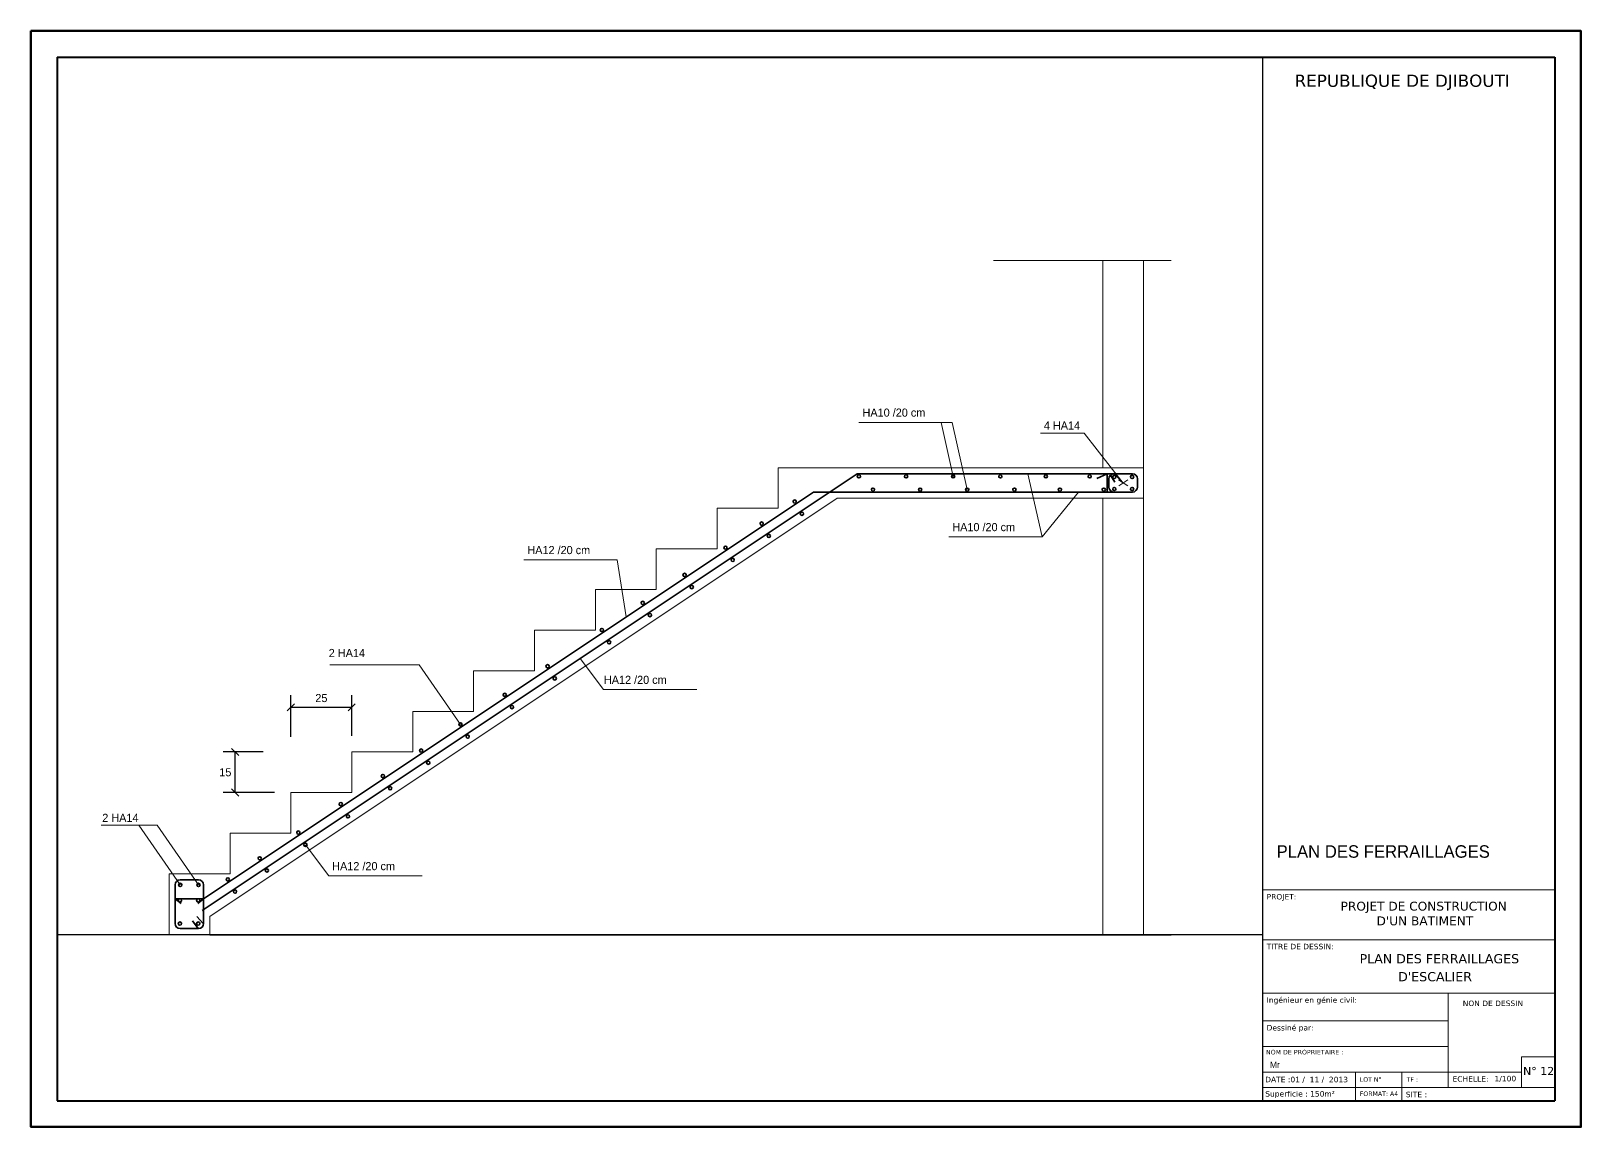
# Model space of a CAD drawing. Extents: x -110 to 3211, y -163 to 893.
# Drawn here: x 122.94 to 137.79, y -28.95 to -18.45 of the extents above; entities that cross this region are included whole.
import ezdxf

# ---------------------------------------------------------------- set-up
doc = ezdxf.new("R2010")
doc.units = 0
doc.header["$LTSCALE"] = 0.8
doc.header["$MEASUREMENT"] = 0
doc.layers.get('0').update_dxf_attribs({"color": 5, "linetype": 'CONTINUOUS'})
doc.layers.add('COMBLDG', color=7, linetype='CONTINUOUS')
doc.layers.add('Cotation', color=11, linetype='CONTINUOUS')
for name, color, linetype, lineweight in [('DET -FER', 7, 'CONTINUOUS', 13), ('DETAIL', 1, 'CONTINUOUS', 35), ('Layer1', 3, 'CONTINUOUS', 15)]:
    doc.layers.add(name, color=color, linetype=linetype, lineweight=lineweight)
doc.styles.add('style1', font='FTLTLT.TTF', dxfattribs={"width": 0.8, "height": 30})

# ---------------------------------------------------------------- blocks, each defined once
blk = doc.blocks.new('_OBLIQUE')
at = {"color": 0, "linetype": 'ByBlock'}
blk.add_line((-0.5, -0.5), (0.5, 0.5), dxfattribs=at)

msp = doc.modelspace()

# ---------------------------------------------------------------- linework, layer by layer
at = {"color": 5, "lineweight": 40}
for p, q in [((123.193, -18.704), (137.543, -18.704)), ((123.193, -18.704), (123.193, -28.704)), ((137.543, -18.704), (137.543, -28.704)), ((123.193, -28.704), (137.543, -28.704))]:
    msp.add_line(p, q, dxfattribs=at)
at = {"color": 5, "lineweight": 100}
msp.add_lwpolyline([(122.943, -18.454), (137.793, -18.454), (137.793, -28.954), (122.943, -28.954)], close=True, dxfattribs=at)
at = {"layer": 'COMBLDG', "color": 7, "lineweight": 30}
msp.add_line((134.744, -28.704), (134.744, -18.704), dxfattribs=at)
at = {"layer": 'COMBLDG', "color": 7, "lineweight": 9}
for p, q in [((134.744, -26.683, 0.088), (137.543, -26.683, -0.282)), ((134.744, -27.16, 0.088), (137.543, -27.16, -0.282)), ((134.744, -27.673, 0.088), (137.543, -27.673, -0.282)), ((136.522, -27.673, -0.147), (136.522, -28.577, -0.266)), ((134.744, -27.938, 0), (136.522, -27.938, -0.235)), ((134.744, -28.182, 0.088), (136.522, -28.182, -0.147)), ((137.224, -28.282, -0.533), (137.543, -28.282, -0.565)), ((137.224, -28.282, 0), (137.224, -28.577, 0)), ((134.744, -28.43), (137.224, -28.43, -0.25)), ((135.633, -28.43, 0.019), (135.633, -28.704, -0.017)), ((136.077, -28.704, 0), (136.077, -28.43, 0)), ((134.744, -28.577, 0), (137.543, -28.577))]:
    msp.add_line(p, q, dxfattribs=at)
at = {"layer": 'Cotation', "color": 7, "ltscale": 0.15}
for p, q in [((125.433, -25.215), (125.433, -24.816)), ((125.433, -24.933), (126.016, -24.933)), ((126.016, -25.206), (126.016, -24.816)), ((125.166, -25.361), (124.783, -25.361)), ((124.899, -25.75), (124.899, -25.361)), ((125.277, -25.75), (124.783, -25.75))]:
    msp.add_line(p, q, dxfattribs=at)
at = {"layer": 'DET -FER', "color": 7, "ltscale": 0.15}
for p, q in [((132.166, -20.654), (133.868, -20.654)), ((133.213, -22.638), (133.213, -20.654)), ((133.601, -27.112), (133.601, -20.654)), ((130.101, -23.027), (130.101, -22.638)), ((130.101, -22.638), (133.601, -22.638)), ((124.655, -26.938), (130.667, -22.93)), ((130.667, -22.93), (133.601, -22.93)), ((133.213, -23.027), (133.213, -22.93)), ((133.213, -22.93), (133.213, -27.112)), ((129.517, -23.416), (129.517, -23.027)), ((129.517, -23.027), (130.101, -23.027)), ((128.934, -23.805), (128.934, -23.416)), ((128.934, -23.416), (129.517, -23.416)), ((128.35, -24.194), (128.35, -23.805)), ((128.35, -23.805), (128.934, -23.805)), ((127.767, -24.583), (127.767, -24.194)), ((127.767, -24.194), (128.35, -24.194)), ((127.183, -24.972), (127.183, -24.583)), ((127.183, -24.583), (127.767, -24.583)), ((126.6, -25.361), (126.6, -24.972)), ((126.6, -24.972), (127.183, -24.972)), ((126.016, -25.75), (126.016, -25.361)), ((126.016, -25.361), (126.6, -25.361)), ((125.433, -26.139), (125.433, -25.75)), ((125.433, -25.75), (126.016, -25.75)), ((124.85, -26.528), (124.85, -26.139)), ((124.85, -26.139), (125.433, -26.139)), ((124.266, -27.112), (124.266, -26.528)), ((124.266, -26.528), (124.85, -26.528)), ((124.655, -27.112), (124.655, -26.938)), ((124.263, -27.112), (124.652, -27.112)), ((124.266, -27.112), (124.655, -27.112))]:
    msp.add_line(p, q, dxfattribs=at)
at = {"layer": 'DET -FER', "color": 3, "lineweight": 30, "ltscale": 0.15}
for p, q in [((134.744, -27.112), (123.193, -27.112)), ((124.655, -27.112), (133.868, -27.112, 0))]:
    msp.add_line(p, q, dxfattribs=at)
at = {"layer": 'DETAIL', "color": 7, "ltscale": 0.15}
for p, q in [((124.584, -26.879), (130.857, -22.697)), ((130.857, -22.697), (133.495, -22.697)), ((133.252, -22.697), (133.155, -22.74)), ((133.252, -22.872), (133.252, -22.697)), ((133.285, -22.711), (133.326, -22.776)), ((133.319, -22.697), (133.495, -22.697)), ((133.319, -22.697), (133.389, -22.764)), ((133.271, -22.823), (133.271, -22.745)), ((133.543, -22.745), (133.543, -22.823)), ((124.597, -26.767), (130.439, -22.872)), ((130.439, -22.872), (133.495, -22.872)), ((133.495, -22.872), (133.319, -22.872)), ((124.324, -27.005), (124.324, -26.635)), ((124.373, -26.586), (124.548, -26.586)), ((124.597, -26.635), (124.597, -27.005)), ((124.597, -26.767), (124.324, -26.767)), ((124.324, -26.767), (124.381, -26.812)), ((124.597, -26.767), (124.541, -26.812)), ((124.545, -27.053), (124.491, -26.979)), ((124.593, -27.005), (124.532, -26.939)), ((124.548, -27.053), (124.373, -27.053))]:
    msp.add_line(p, q, dxfattribs=at)
for centre in [(130.875, -22.721), (131.327, -22.721), (131.778, -22.721), (132.23, -22.721), (132.666, -22.721), (133.086, -22.721), (133.322, -22.726), (133.492, -22.726), (131.01, -22.848), (131.462, -22.848), (131.913, -22.848), (132.365, -22.848), (132.801, -22.848), (133.221, -22.848), (133.322, -22.842), (133.492, -22.842), (130.26, -22.962), (129.943, -23.173), (130.329, -23.079), (130.012, -23.291), (129.597, -23.404), (129.666, -23.521), (129.205, -23.665), (129.274, -23.782), (128.804, -23.933), (128.873, -24.05), (128.413, -24.193), (128.482, -24.31), (127.892, -24.54), (127.961, -24.657), (127.482, -24.814), (127.551, -24.931), (127.058, -25.097), (127.127, -25.214), (126.681, -25.348), (126.749, -25.465), (126.315, -25.592), (126.384, -25.709), (125.911, -25.861), (125.98, -25.978), (125.504, -26.133), (125.572, -26.25), (125.134, -26.38), (124.829, -26.582), (125.203, -26.497), (124.373, -26.635), (124.548, -26.635), (124.898, -26.699), (124.37, -26.784), (124.545, -26.784), (124.37, -27.005), (124.545, -27.005)]:
    msp.add_circle(centre, 0.0155, dxfattribs=at)
for centre, start, end in [((133.319, -22.745), 90, 180), ((133.495, -22.745), 0, 90), ((133.319, -22.823), 180, 270), ((133.495, -22.823), 270, 0), ((124.373, -26.635), 90, 180), ((124.548, -26.635), 0, 90), ((124.373, -27.005), 180, 270), ((124.548, -27.005), 270, 0)]:
    msp.add_arc(centre, 0.0486, start, end, dxfattribs=at)
at = {"layer": 'Layer1', "color": 7, "lineweight": 9, "ltscale": 0.15}
for p, q in [((131.77, -22.204), (130.875, -22.204)), ((133.363, -22.754), (133.45, -22.813)), ((133.452, -22.754), (133.365, -22.813)), ((132.63, -23.301), (131.735, -23.301)), ((128.559, -23.521), (127.664, -23.521)), ((128.427, -24.764), (128.204, -24.465)), ((126.661, -24.526), (125.807, -24.526)), ((129.321, -24.764), (128.427, -24.764)), ((124.151, -26.064), (123.615, -26.064)), ((125.795, -26.549), (125.572, -26.25)), ((126.69, -26.549), (125.795, -26.549))]:
    msp.add_line(p, q, dxfattribs=at)
at = {"layer": 'Layer1', "color": 7, "ltscale": 0.15}
for p, q in [((131.778, -22.721), (131.663, -22.204)), ((131.77, -22.204), (131.913, -22.848)), ((133.032, -22.306), (132.616, -22.306)), ((133.408, -22.785), (133.032, -22.306)), ((132.63, -23.301), (132.493, -22.697)), ((132.63, -23.301), (132.98, -22.872)), ((128.559, -23.521), (128.645, -24.068)), ((126.661, -24.526), (127.058, -25.097)), ((123.976, -26.064), (124.373, -26.635)), ((124.151, -26.064), (124.548, -26.635))]:
    msp.add_line(p, q, dxfattribs=at)

# ---------------------------------------------------------------- block references
at = {"layer": 'Cotation', "color": 7, "ltscale": 0.15, "zscale": 0.06807076452470029}
for p, xscale, yscale, rotation in [((125.433, -24.933), 0.06807076452332694, 0.06807076452332694, 180), ((124.899, -25.361), 0.06807076452241745, 0.06807076452241745, 90), ((124.899, -25.75), 0.06807076452241745, 0.06807076452241745, 270)]:
    msp.add_blockref('_OBLIQUE', p, dxfattribs=dict(at, xscale=xscale, yscale=yscale, rotation=rotation))
at = {"layer": 'Cotation', "color": 7, "ltscale": 0.15, "xscale": 0.06807076452332694, "yscale": 0.06807076452332694, "zscale": 0.06807076452470029}
msp.add_blockref('_OBLIQUE', (126.016, -24.933), dxfattribs=at)

# ---------------------------------------------------------------- texts
at = {"layer": 'COMBLDG', "color": 7, "lineweight": 9, "attachment_point": 1}
for s, insert, char_height, width in [('\\pi0.81068;{\\fVerdana|b0|i0|c0|p34;REPUBLIQUE DE DJIBOUTI}', (134.238, -18.872, -0.311), 0.1169, 3.76087), ('\\pi0.7076;PLAN DES FERRAILLAGES', (134.169, -26.255), 0.11955, 3.8461), ('{\\fVerdana|b0|i0|c0|p34;\\C55;PROJET:}', (134.781, -26.722, -0.074), 0.05245, 5.87522), ("\\pi0.7852;{\\fVerdana|b0|i0|c0|p34;PROJET DE CONSTRUCTION \\P\\pi1.1295;D'UN BATIMENT }", (134.705, -26.796, 0.301), 0.08466, 3.19274), ('{\\fVerdana|b0|i0|c0|p34;\\C55;TITRE DE DESSIN:}', (134.781, -27.199, -0.074), 0.05245, 5.87522), ('{\\fVerdana|b0|i0|c0|p34;PLAN DES FERRAILLAGES}', (135.672, -27.298, -0.049), 0.08787, 2.82671), ("{\\fVerdana|b0|i0|c0|p34;D'ESCALIER}", (136.041, -27.47, -0.049), 0.08787, 2.82671), ('{\\fVerdana|b0|i0|c0|p34;\\C55;Ingénieur en génie civil:}', (134.781, -27.712, -0.074), 0.05245, 5.87522), ('{\\fVerdana|b0|i0|c0|p34;NON DE DESSIN}', (136.66, -27.743, -0.239), 0.05245, 5.87522), ('{\\fVerdana|b0|i0|c0|p34;\\C55;Dessiné par:}', (134.781, -27.977, -0.161), 0.05245, 5.87522), ('{\\fVerdana|b0|i0|c0|p34;\\C55;NOM DE PROPRIETAIRE :}', (134.775, -28.215, -0.047), 0.04386, 4.91309), ('{\\fArial|b0|i0|c0|p34; \\fColonna MT|b0|i0|c0|p82; \\H1.143x;Mr }', (134.773, -28.328, -0.088), 0.05245, 5.87522), ('{\\fVerdana|b0|i0|c0|p34;DATE :01 /  11 /  2013}', (134.768, -28.473, -0.161), 0.05245, 5.87522), ('{\\fVerdana|b0|i0|c0|p34;LOT N° }', (135.674, -28.477, -0.114), 0.04326, 4.84569), ('{\\fVerdana|b0|i0|c0|p34;TF : }', (136.123, -28.477, -0.133), 0.04326, 4.84569), ('{\\fVerdana|b0|i0|c0|p34;ECHELLE:}', (136.562, -28.468, -0.334), 0.05245, 5.87522), ('{\\fVerdana|b0|i0|c0|p34;1/100}', (136.965, -28.464, -0.282), 0.05245, 5.87522), ('{\\fVerdana|b0|i0|c0|p34;N° 12}', (137.238, -28.379, -0.054), 0.07668, 8.58995), ('{\\fVerdana|b0|i0|c0|p34;Superficie : 150m²}', (134.768, -28.61, -0.16), 0.05245, 5.87522), ('{\\fVerdana|b0|i0|c0|p34;FORMAT: A4}', (135.674, -28.614, -0.132), 0.04326, 4.84569), ('{\\fVerdana|b0|i0|c0|p34;SITE : }', (136.115, -28.616, -0.161), 0.05245, 5.87522)]:
    msp.add_mtext(s, dxfattribs=dict(at, insert=insert, char_height=char_height, width=width))
at = {"layer": 'Cotation', "color": 7, "ltscale": 0.15, "char_height": 0.0778, "attachment_point": 5}
for s, insert in [('\\A1;25', (125.725, -24.845)), ('\\A1;15', (124.805, -25.556))]:
    msp.add_mtext(s, dxfattribs=dict(at, insert=insert))
at = {"layer": 'Layer1', "color": 7, "style": 'style1'}
for s, p in [(' HA10 /20 cm', (130.881, -22.149)), (' HA10 /20 cm', (131.741, -23.246)), (' HA12 /20 cm', (127.67, -23.466)), ('2 HA14', (125.796, -24.452)), ('HA12 /20 cm', (128.432, -24.709)), ('2 HA14', (123.626, -26.031)), (' HA12 /20 cm', (125.8, -26.494))]:
    msp.add_text(s, height=0.0778, dxfattribs=at).set_placement(p)
at = {"layer": 'Layer1', "color": 7, "ltscale": 0.15, "style": 'style1'}
msp.add_text('4 HA14', height=0.0778, dxfattribs=at).set_placement((132.647, -22.273))

doc.saveas('drawing.dxf')
